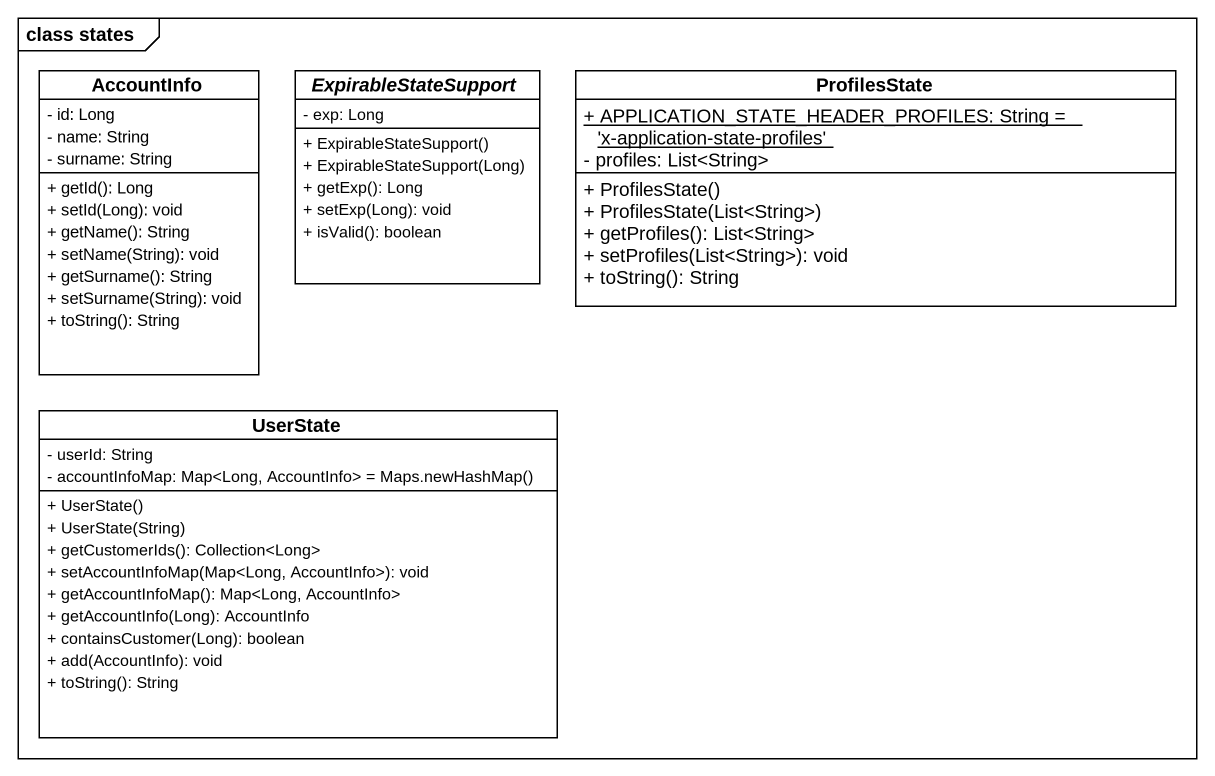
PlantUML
@startuml
mainframe class states
hide circle
hide empty members
skinparam classAttributeIconSize 0
class AccountInfo {
  - id: Long
  - name: String
  - surname: String
  + getId(): Long
  + setId(Long): void
  + getName(): String
  + setName(String): void
  + getSurname(): String
  + setSurname(String): void
  + toString(): String
}
abstract class ExpirableStateSupport {
  - exp: Long
  + ExpirableStateSupport()
  + ExpirableStateSupport(Long)
  + getExp(): Long
  + setExp(Long): void
  + isValid(): boolean
}
class ProfilesState {
  {static} + APPLICATION_STATE_HEADER_PROFILES: String = 'x-application-state-profiles'
  - profiles: List<String>
  + ProfilesState()
  + ProfilesState(List<String>)
  + getProfiles(): List<String>
  + setProfiles(List<String>): void
  + toString(): String
}
class UserState {
  - userId: String
  {field} - accountInfoMap: Map<Long, AccountInfo> = Maps.newHashMap()
  + UserState()
  + UserState(String)
  + getCustomerIds(): Collection<Long>
  + setAccountInfoMap(Map<Long, AccountInfo>): void
  + getAccountInfoMap(): Map<Long, AccountInfo>
  + getAccountInfo(Long): AccountInfo
  + containsCustomer(Long): boolean
  + add(AccountInfo): void
  + toString(): String
}
@enduml
